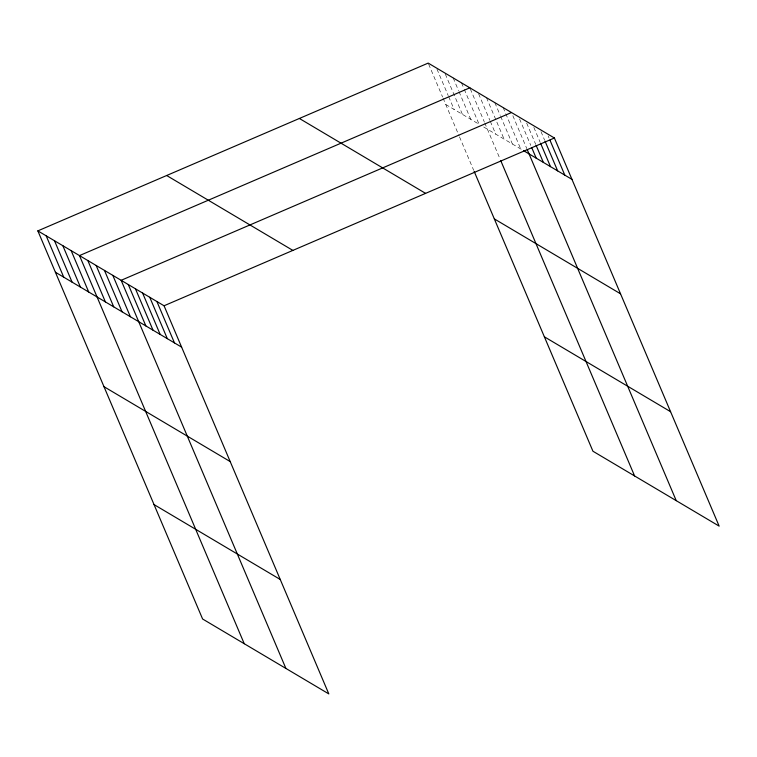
<?xml version="1.0" encoding="UTF-8"?>
<svg xmlns="http://www.w3.org/2000/svg" width="757" height="757" viewBox="0 0 757 757"><rect width="100%" height="100%" fill="white"/><g stroke="black" fill="none" stroke-linecap="round" stroke-linejoin="round"><path stroke-width="0.57" stroke-dasharray="3.79 2.84" d="M445.75 104.475L479.077 124.243L464.211 89.231M483.704 126.996L522.576 150.066M548.144 135.872L549.052 138.001M541 131.633L544.595 140.121M533.846 127.384L540.148 142.24M526.692 123.145L535.701 144.36M519.539 118.896L530.799 145.42M512.839 115.717L526.796 148.599M503.159 107.589L520.721 148.959M494.832 102.64L500.235 115.376M500.68 116.436L512.394 144.019M486.496 97.7L504.058 139.08M478.623 93.821L489.874 120.344M490.328 121.404L495.731 134.131M470.286 88.872L484.253 121.763M484.698 122.823L500.235 159.415M461.505 82.873L463.757 88.172M453.178 77.924L458.581 90.66M459.035 91.72L470.74 119.303M445.296 74.044L462.413 114.354M436.969 69.105L448.229 95.619M448.683 96.688L454.086 109.415M428.642 64.156L442.599 97.047M443.053 98.107L459.045 135.777M459.499 136.856L473.702 170.325"/><path stroke-width="1.14" d="M37.85 230.876L164.061 305.771L328.812 693.904L202.602 618.999L37.85 230.876L428.188 63.096L554.398 138.001L719.15 526.124L592.939 451.229L474.166 171.404M469.842 87.812L79.494 255.592L244.246 643.724M511.486 112.528L121.148 280.308L285.9 668.44M164.061 305.771L554.398 138.001M523.494 150.615L571.961 179.371M494.321 218.896L620.532 293.801M299.375 118.461L425.585 193.366M544.368 336.799L670.579 411.694M166.663 175.51L292.874 250.406M55.412 272.246L181.623 347.151M103.983 386.676L230.194 461.581M154.031 504.578L280.241 579.474M549.951 140.121L564.807 175.132M545.049 141.18L557.663 170.883M540.602 143.3L550.509 166.644M536.145 145.42L543.356 162.395M531.698 147.539L536.202 158.147M527.251 149.659L676.238 500.661M500.689 160.493L634.593 475.945M156.907 301.532L174.47 342.902M149.754 297.283L167.316 338.663M142.6 293.044L160.162 334.414M135.456 288.796L153.018 330.175M128.302 284.556L145.864 325.926M112.821 275.368L130.384 316.738M104.485 270.419L122.047 311.799M96.158 265.48L113.72 306.85M87.831 260.531L105.393 301.911M71.167 250.652L88.73 292.022M62.84 245.703L80.403 287.083M54.513 240.764L72.076 282.134M46.177 235.815L63.739 277.194"/></g></svg>
